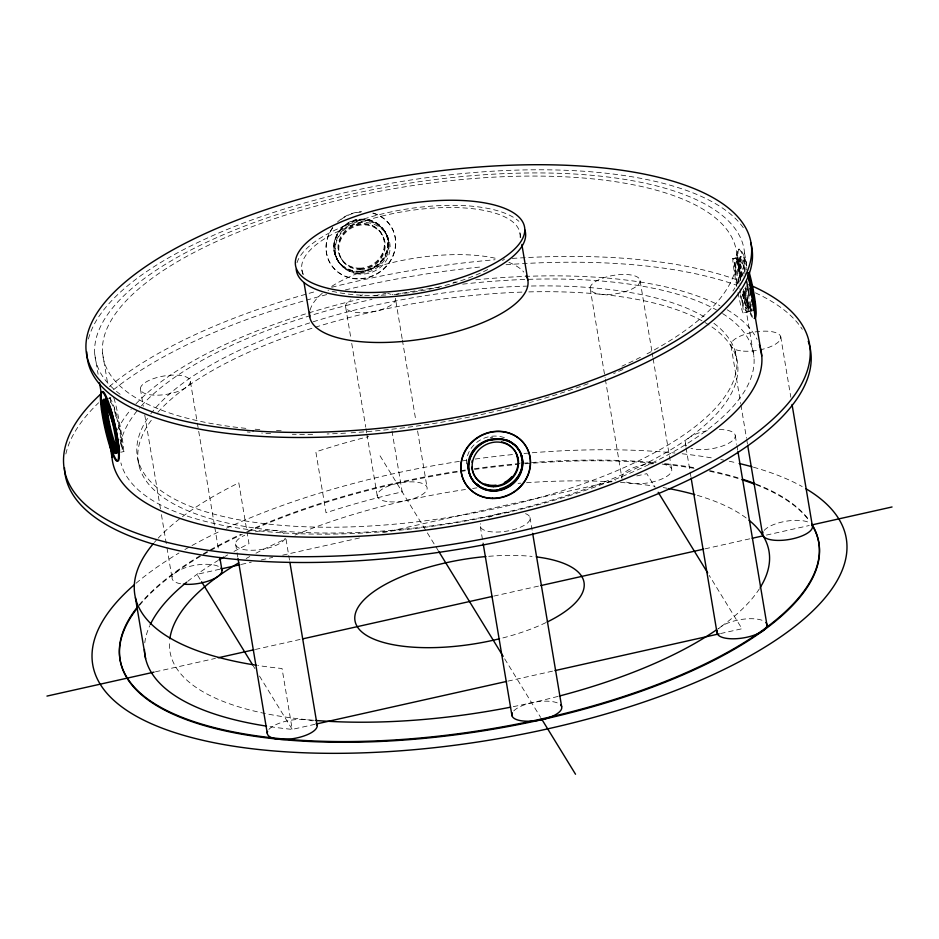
<?xml version="1.0" encoding="UTF-8"?>
<svg xmlns="http://www.w3.org/2000/svg" width="939" height="939" viewBox="0 0 939 939"><rect width="100%" height="100%" fill="white"/><g stroke="black" fill="none" stroke-linecap="round" stroke-linejoin="round"><path stroke-width="0.7" stroke-dasharray="4.7 3.52" d="M738.524 249.258L739.286 249.081M108.56 398.324L110.837 397.807M732.373 258.718L740.014 257.016M740.237 256.957L741 256.793M736.153 261.922L739.967 261.065M746.482 308.168L750.296 307.323M120.732 452.246L124.148 451.483M744.545 312.652L752.186 310.938M219.879 569.21L197.026 574.328L200.84 580.525M241.288 564.421L251.288 562.179M261.277 559.949L272.697 557.39M282.698 555.149L361.222 537.577M382.631 532.789L615.362 480.709M636.771 475.92L646.771 473.679L655.14 487.329M155.44 671.819L215.395 658.403M255.373 649.459L301.055 639.236M493.773 596.112L539.444 585.889M705.048 548.834L750.719 538.61M766.424 535.089L809.254 525.511M315.081 724.286L292.229 729.392A328.955 120.568 -9.5 0 1 267.944 726.352M507.823 681.151L553.505 670.927M720.553 633.543L741.974 628.754L709.215 575.407M384.943 231.733L387.255 236.159L384.943 231.733L385.835 233.189M384.063 230.29L385.272 232.262M381.14 233.072L381.95 234.386M341.221 258.612L342.031 259.927M337.899 260.749L339.707 263.659M380.049 455.838L438.302 550.724M504.666 658.814L540.594 717.349M253.389 666.127L254.915 668.603M259.481 676.045L292.229 729.392L282.04 668.509A328.955 120.568 -9.5 0 1 257.755 665.469M780.696 336.632L790.838 397.279M744.557 253.049L746.716 265.913M736.751 254.269L740.824 278.566M742.972 291.43L753.982 357.184M735.296 351.679L736.27 357.477M731.011 345.763L740.683 403.535M740.93 404.979L746.482 438.184M746.728 439.628L747.444 443.959M735.284 435.731L736.728 444.393M736.974 445.837L737.69 450.18M685.341 443.419L685.834 446.307M686.069 447.75L690.904 476.636M640.081 280.667A25.271 9.261 -9.5 0 1 603.178 294.47A25.271 9.261 -9.5 0 1 602.075 278.39A25.271 9.261 -9.5 0 1 640.081 280.667L651.912 351.421M652.159 352.864L652.887 357.196M653.121 358.639L671.737 469.84M590.138 288.355L605.127 377.889M605.362 379.333L621.794 477.528M519.948 233.025L520.899 238.729M529.995 517.448L532.413 531.885M480.322 526.579L483.221 543.916M402.127 338.58L395.366 298.144A25.271 9.261 -9.5 0 1 363.604 312.722A25.271 9.261 -9.5 0 1 350.893 299.752M402.373 340.024L415.907 420.895M417.597 431.001L427.022 487.318M391.997 431.001L402.185 491.883A328.955 120.568 -9.5 0 0 326.033 512.764L315.844 451.87A328.955 120.568 -9.5 0 1 368.628 436.576M345.693 307.276L350.763 337.606M351.726 343.381L365.741 427.139M365.987 428.583L366.715 432.914M366.949 434.358L377.349 496.461M301.889 269.892L302.604 274.176M286.031 539.268L289.646 560.923M235.607 544.057L236.816 551.287M237.062 552.731L237.79 557.062M190.347 381.304A25.271 9.261 -9.5 0 1 153.444 395.108A25.271 9.261 -9.5 0 1 152.341 379.039A25.271 9.261 -9.5 0 1 190.347 381.304L197.108 421.74M197.354 423.184L214.503 525.711M214.749 527.155L218.376 548.822M140.404 388.992L143.303 406.317M144.759 414.991L160.463 508.856M161.426 514.631L166.743 546.392M166.989 547.836L172.06 578.166M138.444 461.46L139.418 467.258M102.539 353.017L107.809 384.474M109.957 397.338L110.919 403.054M94.745 354.238L98.09 374.25M139.395 605.479A354.238 129.828 -9.5 0 1 242.356 534.35M247.826 531.85A354.238 129.828 -9.5 0 1 467.505 470.439M474.5 469.441A354.238 129.828 -9.5 0 1 516.826 464.523M525.324 463.772A354.238 129.828 -9.5 0 1 656.232 463.455M694.05 468.338A354.238 129.828 -9.5 0 0 661.831 464.007A25.271 9.261 -9.5 0 1 662.946 478.491A25.271 9.261 -9.5 0 1 624.693 481.261M709.649 471.296A354.238 129.828 -9.5 0 1 740.39 479.23M756.282 484.817A354.238 129.828 -9.5 0 1 809.618 521.403M180.57 583.753A25.271 9.261 -9.5 0 1 182.178 568.928A25.271 9.261 -9.5 0 1 219.808 567.191M139.277 604.751A354.238 129.828 -9.5 0 1 240.889 534.256M247.708 531.122A354.238 129.828 -9.5 0 1 467.387 469.711M474.371 468.714A354.238 129.828 -9.5 0 1 656.115 462.739M664.577 463.584A354.238 129.828 -9.5 0 1 695.388 467.868M709.532 470.568A354.238 129.828 -9.5 0 1 740.272 478.514M756.165 484.09A354.238 129.828 -9.5 0 1 809.5 520.676M144.782 642.839A328.955 120.568 -9.5 0 1 149.747 625.726M187.741 581.358A328.955 120.568 -9.5 0 1 217.836 560.63M225.196 556.311A328.955 120.568 -9.5 0 1 227.708 554.89M233.964 551.451A328.955 120.568 -9.5 0 1 248.999 543.716L238.811 482.834A328.955 120.568 -9.5 0 0 158.128 538.223M154.372 542.413A328.955 120.568 -9.5 0 1 156.308 540.207M513.75 710.917A25.271 9.261 -9.5 0 1 535.289 702.055A25.271 9.261 -9.5 0 1 558.529 703.428M759.451 588.718A303.684 111.295 -9.5 0 1 717.795 628.954M557.907 696.421A303.684 111.295 -9.5 0 1 510.546 707.196M314.225 720.33A303.684 111.295 -9.5 0 1 169.548 641.513M246.182 558.529A303.684 111.295 -9.5 0 1 249.797 556.522M255.971 553.212A303.684 111.295 -9.5 0 1 285.761 538.998M295.01 535.077A303.684 111.295 -9.5 0 1 465.462 489.489M472.61 488.456A303.684 111.295 -9.5 0 1 476.895 487.869M518.093 483.374A303.684 111.295 -9.5 0 1 520.91 483.151M526.533 482.728A303.684 111.295 -9.5 0 1 612.099 481.848M620.515 482.411A303.684 111.295 -9.5 0 1 654.917 486.214M663.216 487.552A303.684 111.295 -9.5 0 1 667.277 488.28M697.384 495.369A303.684 111.295 -9.5 0 1 747.949 519.361M525.535 513.645A25.271 9.261 -9.5 0 1 510.335 530.441A25.271 9.261 -9.5 0 1 480.686 523.68M488.785 517.295A25.271 9.261 -9.5 0 1 510.123 512.107M528.845 291.9A303.684 111.295 -9.5 0 1 723.57 405.542A303.684 111.295 -9.5 0 1 345.446 532.859A303.684 111.295 -9.5 0 1 152.564 418.594M157.822 412.291A303.684 111.295 -9.5 0 1 523.14 292.064M718.617 628.801A25.271 9.261 -9.5 0 1 740.413 619.623A25.271 9.261 -9.5 0 1 764.041 621.172M622.029 478.538A25.271 9.261 -9.5 0 1 653.931 463.666M268.883 729.439A25.271 9.261 -9.5 0 1 290.679 720.26A25.271 9.261 -9.5 0 1 314.307 721.821M285.198 538.235A25.271 9.261 -9.5 0 1 248.025 550.137A25.271 9.261 -9.5 0 1 244.762 535.242M255.408 531.791A25.271 9.261 -9.5 0 1 284.447 534.021M360.459 295.585A25.271 9.261 -9.5 0 1 362.853 294.893M387.725 293.438A25.271 9.261 -9.5 0 1 390.894 294.353M764.158 530.418A25.271 9.261 -9.5 0 1 786.859 521.098A25.271 9.261 -9.5 0 1 810.369 523.293M719.356 429.534A25.271 9.261 -9.5 0 1 730.53 442.163A25.271 9.261 -9.5 0 1 690.987 448.302M686.444 445.779A25.271 9.261 -9.5 0 1 709.673 430.297M545.958 622.604A116.107 42.548 -9.5 0 1 500.78 638.461M488.726 556.311A116.107 42.548 -9.5 0 1 532.061 556.416M136.049 583.26A382.009 140.005 -9.5 0 1 178.938 553.024M184.866 549.55A382.009 140.005 -9.5 0 1 221.181 530.664M226.405 528.223A382.009 140.005 -9.5 0 1 466.601 460.274M475.157 459.054A382.009 140.005 -9.5 0 1 513.938 454.429M524.044 453.467A382.009 140.005 -9.5 0 1 674.93 453.021M682.16 453.783A382.009 140.005 -9.5 0 1 713.546 458.22M720.8 459.547A382.009 140.005 -9.5 0 1 723.664 460.098M729.298 461.249A382.009 140.005 -9.5 0 1 736.176 462.774M753.43 467.188A382.009 140.005 -9.5 0 1 802.188 486.578M372.994 213.247A35.541 32.712 -31.5 0 1 392.349 257.603A35.541 32.712 -31.5 0 1 343.158 275.444A35.541 32.712 -31.5 0 1 332.782 227.825M341.256 219.292A35.541 32.712 -31.5 0 1 361.832 211.979M365.353 271.794A27.618 26.222 -37.3 0 1 334.261 251.276A27.618 26.222 -37.3 0 1 356.597 219.503M356.738 220.301A27.618 25.658 -18 0 1 388.194 240.525A27.618 25.658 -18 0 1 365.212 270.995M372.83 212.977A35.541 32.712 -31.5 0 1 392.185 257.345A35.541 32.712 -31.5 0 1 343.005 275.174A35.541 32.712 -31.5 0 1 332.629 227.567M337.406 222.097A35.541 32.712 -31.5 0 1 361.668 211.721M752.362 317.488A35.541 4.859 77.4 0 1 743.172 291.876M740.554 280.421A35.541 4.859 77.4 0 1 737.761 250.067A35.541 4.859 77.4 0 1 746.622 266.089M752.303 310.915A27.642 3.779 77.4 0 1 743.864 290.104M741.024 277.04A27.642 3.779 77.4 0 1 739.862 257.216A27.642 3.779 77.4 0 1 746.54 270.056M750.66 310.046A27.618 4.66 82.2 0 1 742.373 292.463M740.566 280.186A27.618 4.66 82.2 0 1 741.763 256.746M742.632 262.756A27.618 1.409 79.3 0 1 745.918 277.58M750.12 301.501A27.618 1.409 79.3 0 1 750.871 311.208M752.491 316.384A35.541 4.859 77.4 0 1 743.359 289.388M740.871 278.05A35.541 4.859 77.4 0 1 738.629 249.68A35.541 4.859 77.4 0 1 747.385 265.913M752.245 310.386A27.642 3.779 77.4 0 1 744.627 289.94M741.787 276.876A27.642 3.779 77.4 0 1 740.484 257.274A27.642 3.779 77.4 0 1 746.575 267.58M65.859 453.995A377.842 138.479 -9.5 0 1 98.63 402.761M113.631 389.65A377.842 138.479 -9.5 0 1 327.054 294.517M345.329 289.94A377.842 138.479 -9.5 0 1 481.789 266.852M506.062 264.728A377.842 138.479 -9.5 0 1 736.622 285.198M744.674 288.226A377.842 138.479 -9.5 0 1 747.256 289.271M755.426 292.839A377.842 138.479 -9.5 0 1 802.282 329.307M109.323 386.575A377.842 138.479 -9.5 0 1 316.373 291.313M331.678 287.287A377.842 138.479 -9.5 0 1 495.088 259.739M512.271 258.425A377.842 138.479 -9.5 0 1 739.732 280.902M713.91 323.298A303.684 111.295 -9.5 0 1 455.744 516.25A303.684 111.295 -9.5 0 1 147.552 418.43M150.792 413.841A303.684 111.295 -9.5 0 1 413.712 297.604A303.684 111.295 -9.5 0 1 705.6 317.652M88.43 339.026A336.855 123.455 -9.5 0 1 398.077 182.072A336.855 123.455 -9.5 0 1 743.805 228.459M303.508 274.493A110.579 40.53 -9.5 0 1 405.026 211.345A110.579 40.53 -9.5 0 1 519.854 238.882M504.572 259.058A110.579 40.53 -9.5 0 1 502.506 260.608M487.752 269.528A110.579 40.53 -9.5 0 1 392.197 294.564M385.823 294.999A110.579 40.53 -9.5 0 1 327.934 290.116M310.093 310.128A110.579 40.53 -9.5 0 1 322.265 293.285M331.69 286.372A110.579 40.53 -9.5 0 1 496.496 258.518M508.903 262.357A110.579 40.53 -9.5 0 1 523.809 272.075M297.006 262.767A116.107 42.548 -9.5 0 1 397.983 210.536A116.107 42.548 -9.5 0 1 518.88 221.311M109.182 398.183A27.642 3.779 77.4 0 1 119.194 425.707A27.642 3.779 77.4 0 1 120.849 452.082M110.379 402.08A23.698 3.24 77.4 0 1 118.103 423.301A23.698 3.24 77.4 0 1 120.908 447.68M490.287 437.68A27.642 25.447 -31.5 0 1 492.705 437.245M746.787 285.761A23.698 3.24 77.4 0 1 748.712 307.534A23.698 3.24 77.4 0 1 741.704 292.006M739.31 281.759A23.698 3.24 77.4 0 1 737.643 261.84A23.698 3.24 77.4 0 1 743.852 274.059M752.139 308.649A27.642 3.779 77.4 0 1 743.418 293.027M740.343 279.752A27.642 3.779 77.4 0 1 738.594 257.673A27.642 3.779 77.4 0 1 745.402 270.303M751.188 304.036A23.698 3.24 77.4 0 1 743.066 289.482M740.636 278.284A23.698 3.24 77.4 0 1 739.639 261.288A23.698 3.24 77.4 0 1 745.366 272.287M745.589 286.923A27.642 3.779 77.4 0 1 747.843 311.584A27.642 3.779 77.4 0 1 740.319 296.466M737.045 283.167A27.642 3.779 77.4 0 1 734.932 258.295A27.642 3.779 77.4 0 1 743.031 276.207M745.425 288.86A23.698 3.24 77.4 0 1 746.798 307.969A23.698 3.24 77.4 0 1 740.46 294.834M737.655 283.437A23.698 3.24 77.4 0 1 735.718 262.298A23.698 3.24 77.4 0 1 742.174 275.256M117.457 430.027A328.955 120.568 -9.5 0 1 131.202 409.169M135.932 403.876A328.955 120.568 -9.5 0 1 359.097 299.318M374.673 295.785A328.955 120.568 -9.5 0 1 386.011 293.391M453.126 282.357A328.955 120.568 -9.5 0 1 456.025 282.005M475.838 279.81A328.955 120.568 -9.5 0 1 719.908 305.715M727.162 309.764A328.955 120.568 -9.5 0 1 757.104 339.39M722.572 313.556A321.056 117.668 -9.5 0 1 521.497 509.114A321.056 117.668 -9.5 0 1 120.908 462.892M120.345 444.17A321.056 117.668 -9.5 0 1 139.477 408.019M141.413 405.824A321.056 117.668 -9.5 0 1 372.032 299.353M394.192 294.729A321.056 117.668 -9.5 0 1 439.992 287.041M462.704 284.153A321.056 117.668 -9.5 0 1 716.48 309.952M120.133 394.274A328.955 120.568 -9.5 0 1 398.676 184.913A328.955 120.568 -9.5 0 1 732.936 290.961M622.956 369.497A328.955 120.568 -9.5 0 1 613.648 373.546M588.096 383.687A328.955 120.568 -9.5 0 1 351.127 432.797M345.517 433.137A328.955 120.568 -9.5 0 1 327.124 433.959M312.652 434.299A328.955 120.568 -9.5 0 1 292.346 434.276M270.608 433.583A328.955 120.568 -9.5 0 1 261.723 433.079M250.091 432.21A328.955 120.568 -9.5 0 1 247.227 431.963M245.854 428.348A321.056 117.668 -9.5 0 1 166.708 268.272A321.056 117.668 -9.5 0 1 627.945 183.762A321.056 117.668 -9.5 0 1 644.177 355.365M640.41 357.301A321.056 117.668 -9.5 0 1 621.982 366.163M281.172 430.766A321.056 117.668 -9.5 0 1 274.188 430.461M259.81 429.569A321.056 117.668 -9.5 0 1 252.767 429.006M739.944 288.531A27.618 1.35 79.4 0 1 743.195 312.887A27.618 1.35 79.4 0 1 737.784 291.524M736.845 286.641A27.618 1.35 79.4 0 1 732.925 258.671A27.618 1.35 79.4 0 1 739.04 283.707M521.251 462.141A27.618 25.658 -17.7 0 1 521.145 463.455M466.413 463.913A27.618 25.658 -17.7 0 1 505.041 437.891M113.854 398.019A27.618 1.35 79.4 0 1 122.504 440.074A27.618 1.35 79.4 0 1 120.075 439.229M115.661 416.47A27.618 1.35 79.4 0 1 114.276 407.831M113.29 397.373A27.618 1.35 79.4 0 1 113.502 397.35M338.803 262.204L336.491 257.779L338.803 262.204M389.744 501.813A25.271 9.261 -9.5 0 0 427.151 488.257A25.271 9.261 -9.5 0 0 389.65 485.592A25.271 9.261 -9.5 0 0 389.744 501.813M743.418 351.127A25.271 9.261 -9.5 0 0 780.825 337.571A25.271 9.261 -9.5 0 0 743.312 334.894A25.271 9.261 -9.5 0 0 743.418 351.127M358.581 271.512A27.642 25.447 -31.5 0 0 385.471 232.719A27.642 25.447 -31.5 0 0 338.779 232.121A27.642 25.447 -31.5 0 0 358.581 271.512M358.416 271.254A27.642 25.447 -31.5 0 0 385.307 232.461A27.642 25.447 -31.5 0 0 338.615 231.863A27.642 25.447 -31.5 0 0 358.416 271.254M360.036 268.847A23.698 21.808 -31.5 0 0 382.408 235.196A23.698 21.808 -31.5 0 0 342.324 235.466A23.698 21.808 -31.5 0 0 360.036 268.847M358.827 271.911A27.642 25.447 -31.5 0 0 385.706 233.118A27.642 25.447 -31.5 0 0 339.014 232.508A27.642 25.447 -31.5 0 0 358.827 271.911M359.156 268.178A23.698 21.808 -31.5 0 0 382.208 234.938A23.698 21.808 -31.5 0 0 342.183 234.421A23.698 21.808 -31.5 0 0 359.156 268.178M359.637 273.226A27.642 25.447 -31.5 0 0 386.516 234.433A27.642 25.447 -31.5 0 0 339.824 233.834A27.642 25.447 -31.5 0 0 359.637 273.226M359.966 269.505A23.698 21.808 -31.5 0 0 383.018 236.252A23.698 21.808 -31.5 0 0 342.993 235.736A23.698 21.808 -31.5 0 0 359.966 269.505M356.163 273.636A27.618 25.658 -17.7 0 0 389.028 239.997A27.618 25.658 -17.7 0 0 342.852 231.217A27.618 25.658 -17.7 0 0 356.163 273.636"/><path stroke-width="1.41" d="M221.299 568.893L239.868 564.738M46.95 696.092L154.019 672.136M218.259 657.758L253.941 649.776M302.475 638.919L492.341 596.429M540.876 585.56L703.616 549.151M752.151 538.282L763.571 535.735M812.106 524.866L892.05 506.978M316.502 723.957L506.391 681.468M554.937 670.61L719.121 633.86M658.192 492.294L707.701 572.931M438.924 551.733L503.14 656.326M541.369 718.593L575.525 774.241M201.603 581.769L252.626 664.882M792.047 404.498L812.352 525.805M747.902 273.061L761.775 355.975M747.69 445.415L762.668 534.937M737.937 451.624L766.94 624.904M691.139 478.08L716.997 632.593M521.861 244.445L527.835 280.139M532.659 533.329L561.651 706.621M483.221 543.916L511.978 715.753M304.036 282.733L309.764 316.995M289.893 562.367L317.206 725.554M238.025 558.505L267.263 733.242M219.82 557.484L222.003 570.478M99.522 382.819L101.201 392.831M103.114 404.263L108.372 435.719M109.816 444.288L111.964 457.152M135.404 597.685L145.604 658.568M136.754 608.777A354.238 129.828 -9.5 0 0 450.79 735.437A354.238 129.828 -9.5 0 0 811.942 524.901A25.271 9.261 -9.5 0 1 787.621 539.737A25.271 9.261 -9.5 0 1 763.031 532.049M741.775 479.676A354.238 129.828 -9.5 0 1 755.015 484.324M316.103 723.194A25.271 9.261 -9.5 0 1 293.86 738.512A25.271 9.261 -9.5 0 1 267.615 731.375M560.583 704.884A25.271 9.261 -9.5 0 1 538.223 720.342A25.271 9.261 -9.5 0 1 512.342 712.865M765.837 622.545A25.271 9.261 -9.5 0 1 743.594 637.874A25.271 9.261 -9.5 0 1 717.349 630.738M811.824 524.185A354.238 129.828 -9.5 0 1 449.3 734.885A354.238 129.828 -9.5 0 1 137.493 606.958M743.031 479.395A354.238 129.828 -9.5 0 1 754.897 483.597M266.559 726.14A328.955 120.568 -9.5 0 1 144.453 649.495M150.322 624.505A328.955 120.568 -9.5 0 1 186.638 582.25M219.045 559.902A328.955 120.568 -9.5 0 1 223.952 557.027M256.37 665.258A328.955 120.568 -9.5 0 1 153.433 543.505M749.076 520.265A303.684 111.295 -9.5 0 1 760.226 587.485M716.703 629.717A303.684 111.295 -9.5 0 1 559.268 696.057M510.546 707.196A303.684 111.295 -9.5 0 1 315.645 720.448M169.842 638.79A303.684 111.295 -9.5 0 1 238.752 562.825M668.732 488.55A303.684 111.295 -9.5 0 1 694.825 494.63M220.9 568.118A25.271 9.261 -9.5 0 1 212.073 579.633A25.271 9.261 -9.5 0 1 183.41 584.152M536.263 556.886A116.107 42.548 -9.5 0 1 547.202 622.005M499.536 638.766A116.107 42.548 -9.5 0 1 354.977 620.667A116.107 42.548 -9.5 0 1 485.944 556.545M805.944 488.738A382.009 140.005 -9.5 0 1 468.432 743.383A382.009 140.005 -9.5 0 1 134.042 584.985M739.134 463.467A382.009 140.005 -9.5 0 1 752.033 466.8M118.631 452.41A27.618 2.852 72.6 0 1 112.973 441.13M107.363 408.078A27.618 2.852 72.6 0 1 119.429 451.823M113.889 447.445A27.618 1.409 79.3 0 1 107.809 417.573A27.618 1.409 79.3 0 1 105.649 399.005M491.473 440.215A27.618 24.414 -27.7 0 1 522.154 458.267A27.618 24.414 -27.7 0 1 499.618 488.89M499.783 489.9A27.618 25.658 -18 0 1 468.326 469.676A27.618 25.658 -18 0 1 491.308 439.206M748.477 272.58A35.541 4.859 77.4 0 1 754.463 318.356M747.984 275.104A27.642 3.779 77.4 0 1 753.336 307.088M749.24 272.404A35.541 4.859 77.4 0 1 754.287 318.38M748.747 274.927A27.642 3.779 77.4 0 1 753.688 310.046M808.244 341.28A377.842 138.479 -9.5 0 1 463.361 548.493A377.842 138.479 -9.5 0 1 64.498 467.751M748.97 284.599A377.842 138.479 -9.5 0 1 461.225 542.895A377.842 138.479 -9.5 0 1 100.755 394.063M750.672 242.755A336.855 123.455 -9.5 0 1 437.515 425.825A336.855 123.455 -9.5 0 1 86.787 351.961M526.204 275.526A110.579 40.53 -9.5 0 1 425.989 338.451A110.579 40.53 -9.5 0 1 309.682 312.135M524.842 229.914A116.107 42.548 -9.5 0 1 419.181 293.214A116.107 42.548 -9.5 0 1 296.219 269.106M116.941 447.328A23.698 3.24 77.4 0 1 109.734 424.451A23.698 3.24 77.4 0 1 107.562 403.171M117.023 452.938A27.642 3.779 77.4 0 1 108.008 428.184A27.642 3.779 77.4 0 1 104.745 399.732M109.523 405.812A27.642 3.779 77.4 0 1 118.443 447.61M116.847 448.959A23.698 3.24 77.4 0 1 107.75 424.51A23.698 3.24 77.4 0 1 107.328 403.641M108.196 405.061A23.698 3.24 77.4 0 1 108.689 406.071M112.246 416.223A23.698 3.24 77.4 0 1 112.856 418.442M114.03 423.043A23.698 3.24 77.4 0 1 116.236 433.912M501.59 441.893A23.698 21.808 -31.5 0 1 517.812 465.767A23.698 21.808 -31.5 0 1 493.961 486.026A23.698 21.808 -31.5 0 1 471.824 467.188M471.977 462.188A23.698 21.808 -31.5 0 1 472.282 460.533M506.414 439.851A27.642 25.447 -31.5 0 1 521.016 470.744A27.642 25.447 -31.5 0 1 489.395 490.146A27.642 25.447 -31.5 0 1 468.479 463.127M471.918 453.009A27.642 25.447 -31.5 0 1 479.289 444.57M520.769 454.805A27.642 25.447 -31.5 0 1 521.251 457.07M478.632 485.217A27.642 25.447 -31.5 0 1 476.46 483.679M516.391 454.042A23.698 21.808 -31.5 0 1 517.671 459.899M511.79 476.695A23.698 21.808 -31.5 0 1 504.337 482.54M496.097 485.158A23.698 21.808 -31.5 0 1 485.04 484.055M749.921 288.637A27.642 3.779 77.4 0 1 751.153 295.656M751.74 300.034A27.642 3.779 77.4 0 1 751.951 302.1M759.346 344.683A328.955 120.568 -9.5 0 1 455.192 525.734A328.955 120.568 -9.5 0 1 111.847 451.847M746.658 281.313A27.618 1.409 79.3 0 1 749.24 295.808M102.257 409.78A35.541 4.859 77.4 0 0 117.997 460.955A35.541 4.859 77.4 0 0 110.497 408.066A35.541 4.859 77.4 0 0 102.257 409.78M104.029 413.442A27.642 3.779 77.4 0 0 116.283 453.244A27.642 3.779 77.4 0 0 110.438 412.115A27.642 3.779 77.4 0 0 104.029 413.442M101.494 409.956A35.541 4.859 77.4 0 0 117.234 461.119A35.541 4.859 77.4 0 0 109.722 408.242A35.541 4.859 77.4 0 0 101.494 409.956M103.267 413.618A27.642 3.779 77.4 0 0 115.52 453.42A27.642 3.779 77.4 0 0 109.675 412.28A27.642 3.779 77.4 0 0 103.267 413.618M492.541 498.257A35.541 32.712 -31.5 0 0 527.108 448.384A35.541 32.712 -31.5 0 0 467.082 447.61A35.541 32.712 -31.5 0 0 492.541 498.257M493.221 490.815A27.642 25.447 -31.5 0 0 520.1 452.023A27.642 25.447 -31.5 0 0 473.409 451.424A27.642 25.447 -31.5 0 0 493.221 490.815M492.705 498.527A35.541 32.712 -31.5 0 0 527.272 448.654A35.541 32.712 -31.5 0 0 467.246 447.88A35.541 32.712 -31.5 0 0 492.705 498.527M493.386 491.074A27.642 25.447 -31.5 0 0 520.265 452.293A27.642 25.447 -31.5 0 0 473.573 451.682A27.642 25.447 -31.5 0 0 493.386 491.074M253.014 430.837A336.855 123.455 -9.5 0 0 751.658 250.255A336.855 123.455 -9.5 0 0 251.722 214.62A336.855 123.455 -9.5 0 0 253.014 430.837M355.271 292.123A116.107 42.548 -9.5 0 0 524.76 228.729A116.107 42.548 -9.5 0 0 350.177 218.294A116.107 42.548 -9.5 0 0 355.271 292.123M493.315 486.695A23.698 21.808 -31.5 0 0 516.356 453.455A23.698 21.808 -31.5 0 0 476.343 452.938A23.698 21.808 -31.5 0 0 493.315 486.695"/></g></svg>
